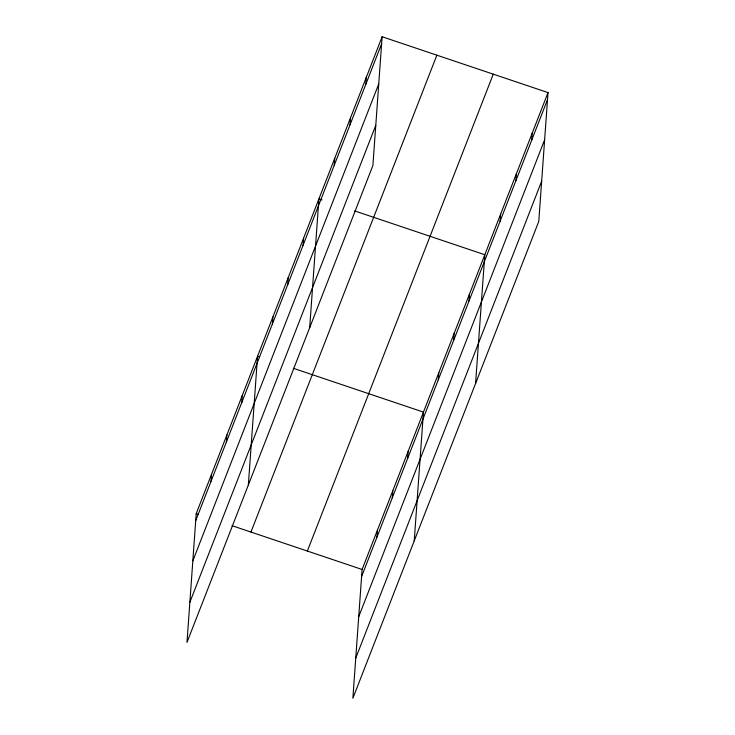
<?xml version="1.0" encoding="UTF-8"?>
<svg xmlns="http://www.w3.org/2000/svg" width="735" height="735" viewBox="0 0 735 735"><rect width="100%" height="100%" fill="white"/><g stroke="black" fill="none" stroke-linecap="round" stroke-linejoin="round"><path stroke-width="1.1" d="M382.127 36.75L196.217 513.627L186.984 642.408L372.893 165.522L382.127 36.75L548.016 92.592L538.783 221.373L352.873 698.25L362.107 569.478L548.016 92.592M211.046 481.324L211.551 474.286M226.389 441.983L226.894 434.945M241.723 402.642L242.228 395.605M248.338 485.036L257.562 356.264L259.675 356.971M272.4 323.96L272.906 316.914M287.734 284.61L288.239 277.573M303.077 245.269L303.583 238.232M309.683 327.663L318.916 198.891L322.077 199.957M334.214 165.393L334.719 158.356M350.016 124.858L350.521 117.82M365.819 84.323L366.324 77.285M376.936 537.175L377.441 530.128M392.279 497.834L392.784 490.787M407.613 458.484L408.118 451.446M414.228 540.877L423.452 412.105L293.357 368.308M438.29 379.802L438.795 372.764M453.624 340.461L454.129 333.414M468.967 301.12L469.472 294.073M475.573 383.505L484.806 254.733L354.711 210.936M500.103 221.235L500.608 214.197M515.906 180.7L516.411 173.662M531.708 140.165L532.213 133.127M195.712 520.674L381.621 43.788M192.836 560.842L378.736 83.965M189.869 602.231L375.769 125.354M250.957 532.057L436.866 55.18M307.359 551.048L493.268 74.161M361.602 576.516L547.511 99.629M358.726 616.683L544.626 139.806M355.758 658.073L541.667 181.196M196.217 513.627L198.321 514.344M232.012 525.681L362.107 569.478"/></g></svg>
